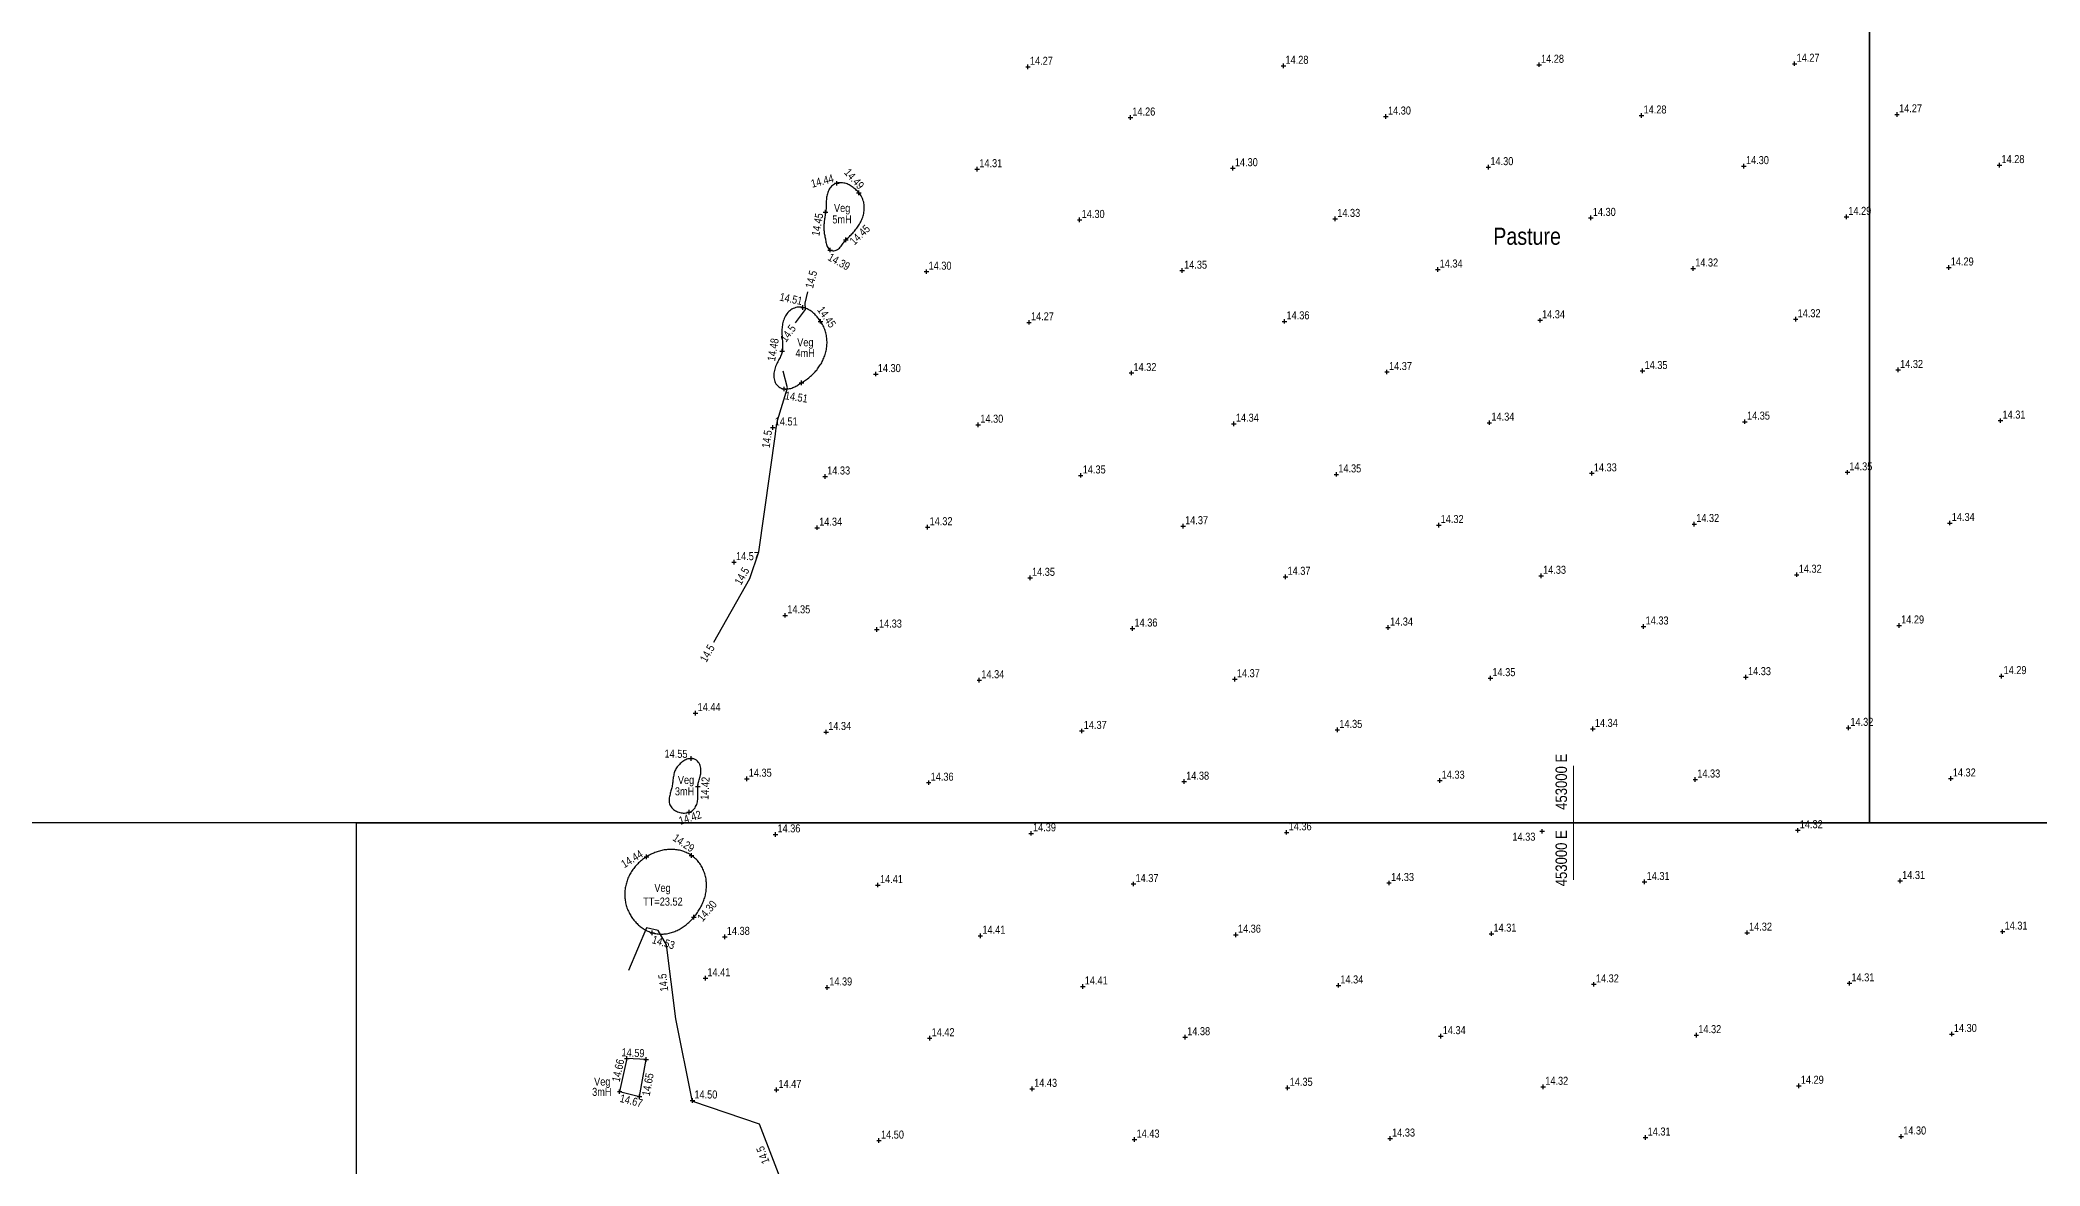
# Model space of a CAD drawing. Extents: x 452260 to 454003, y 451265 to 453203.
# Drawn here: x 452865.8 to 453040.8, y 452282.7 to 452381.3 of the extents above; entities that cross this region are included whole.
import ezdxf
from ezdxf.enums import TextEntityAlignment as Align

# ---------------------------------------------------------------- set-up
doc = ezdxf.new("R2010")
doc.units = 0
doc.header["$LTSCALE"] = 0.7
doc.header["$MEASUREMENT"] = 0
doc.header["$PDMODE"] = 2
doc.header["$PDSIZE"] = 0.2
for name, color, linetype, lineweight in [('Border', 7, 'Continuous', 25), ('FFS_Tree Top Levels', 94, 'Continuous', 25), ('FPS_Contours-Minor', 184, 'Continuous', 25), ('FPS_Grid', 7, 'Continuous', 13), ('FPS_Levels', 7, 'Continuous', 25), ('FPS_Spot Levels', 7, 'Continuous', 25), ('FPS_Text', 7, 'Continuous', 25), ('FPS_Vegetation', 3, 'Continuous', 25)]:
    doc.layers.add(name, color=color, linetype=linetype, lineweight=lineweight)
doc.styles.add('Default', font='ARIALN.TTF')
doc.styles.get("Standard").update_dxf_attribs({"font": 'ARIALN.TTF'})

msp = doc.modelspace()

# ---------------------------------------------------------------- linework, layer by layer
at = {"layer": 'Border'}
for points in [[(452487.26, 452726.87), (453025.89, 452726.87), (453025.89, 452312.76), (452487.26, 452312.76)], [(453025.89, 452726.87), (453564.51, 452726.87), (453564.51, 452312.76), (453025.89, 452312.76)], [(452893.52, 452312.76), (453432.15, 452312.76), (453432.15, 451898.65), (452893.52, 451898.65)]]:
    msp.add_lwpolyline(points, close=True, dxfattribs=at)
at = {"layer": 'FPS_Contours-Minor', "elevation": 14.5, "flags": 128}
for points in [[(452931.94, 452356.51), (452932.8, 452357.69), (452932.76, 452358.25), (452933.02, 452359.24)], [(452924.77, 452328.58), (452927.92, 452334.15), (452928.72, 452336.47), (452930.19, 452346.78), (452930.22, 452347.1), (452930.34, 452347.98), (452931.23, 452350.84), (452930.85, 452352.29)], [(452962.95, 452254.47), (452958.54, 452257.58), (452957.77, 452259.39), (452951.81, 452261.39), (452951.1, 452261.58), (452943.79, 452265), (452943.07, 452269.68), (452937.44, 452271.12), (452933.52, 452273.41), (452932.31, 452277.23), (452928.79, 452286.4), (452922.94, 452288.38), (452922.89, 452288.44), (452922.89, 452288.46), (452922.88, 452288.49), (452921.46, 452295.62), (452920.64, 452302.08), (452919.91, 452303.33), (452918.9, 452303.56), (452917.31, 452299.85)]]:
    msp.add_lwpolyline(points, dxfattribs=at)
at = {"layer": 'FPS_Grid'}
for p, q in [((453000, 452312.76), (453000, 452317.76)), ((453000, 452307.76), (453000, 452312.76))]:
    msp.add_line(p, q, dxfattribs=at)
at = {"layer": 'FPS_Spot Levels'}
for p in [(452952.27, 452378.92, 14.27), (452974.63, 452379.01, 14.28), (452996.99, 452379.11, 14.28), (453019.35, 452379.2, 14.27), (452961.23, 452374.49, 14.26), (452983.59, 452374.58, 14.3), (453005.95, 452374.67, 14.28), (453028.31, 452374.76, 14.27), (452970.19, 452370.05, 14.3), (452992.55, 452370.14, 14.3), (453014.91, 452370.23, 14.3), (453037.27, 452370.32, 14.28), (452947.83, 452369.96, 14.31), (452956.79, 452365.53, 14.3), (452979.15, 452365.62, 14.33), (453001.51, 452365.71, 14.3), (453023.88, 452365.8, 14.29), (453010.48, 452361.27, 14.32), (453032.84, 452361.36, 14.29), (452943.4, 452361, 14.3), (452965.76, 452361.09, 14.35), (452988.12, 452361.18, 14.34), (452952.36, 452356.56, 14.27), (452974.72, 452356.65, 14.36), (452997.08, 452356.74, 14.34), (453019.44, 452356.84, 14.32), (452938.96, 452352.04, 14.3), (452961.32, 452352.13, 14.32), (452983.68, 452352.22, 14.37), (453006.04, 452352.31, 14.35), (453028.4, 452352.4, 14.32), (452929.94, 452347.36, 14.51), (452947.92, 452347.6, 14.3), (452970.28, 452347.69, 14.34), (452992.64, 452347.78, 14.34), (453015, 452347.87, 14.35), (453037.36, 452347.96, 14.31), (452934.52, 452343.07, 14.33), (452956.88, 452343.17, 14.35), (452979.25, 452343.26, 14.35), (453001.61, 452343.35, 14.33), (453023.97, 452343.44, 14.35), (452933.83, 452338.59, 14.34), (452943.49, 452338.64, 14.32), (452965.85, 452338.73, 14.37), (452988.21, 452338.82, 14.32), (453010.57, 452338.91, 14.32), (453032.93, 452339, 14.34), (452926.55, 452335.57, 14.57), (452952.45, 452334.2, 14.35), (452974.81, 452334.29, 14.37), (452997.17, 452334.38, 14.33), (453019.53, 452334.48, 14.32), (452931.03, 452330.92, 14.35), (452961.41, 452329.77, 14.36), (452983.77, 452329.86, 14.34), (453006.13, 452329.95, 14.33), (453028.49, 452330.04, 14.29), (452939.05, 452329.68, 14.33), (452948.01, 452325.24, 14.34), (452970.37, 452325.33, 14.37), (452992.73, 452325.42, 14.35), (453015.09, 452325.51, 14.33), (453037.46, 452325.6, 14.29), (452923.18, 452322.37, 14.44), (453024.06, 452321.08, 14.32), (452934.61, 452320.71, 14.34), (452956.98, 452320.8, 14.37), (452979.34, 452320.9, 14.35), (453001.7, 452320.99, 14.34), (452927.67, 452316.62, 14.35), (452943.58, 452316.28, 14.36), (452965.94, 452316.37, 14.38), (452988.3, 452316.46, 14.33), (453010.66, 452316.55, 14.33), (453033.02, 452316.64, 14.32), (452930.18, 452311.75, 14.36), (452952.54, 452311.84, 14.39), (452974.9, 452311.93, 14.36), (452997.26, 452312.02, 14.33), (453019.62, 452312.11, 14.32), (452939.14, 452307.32, 14.41), (452961.5, 452307.41, 14.37), (452983.86, 452307.5, 14.33), (453006.22, 452307.59, 14.31), (453028.58, 452307.68, 14.31), (452925.74, 452302.79, 14.38), (452948.1, 452302.88, 14.41), (452970.46, 452302.97, 14.36), (452992.82, 452303.06, 14.31), (453015.19, 452303.15, 14.32), (453037.55, 452303.24, 14.31), (452924.05, 452299.17, 14.41), (452934.71, 452298.35, 14.39), (452957.07, 452298.44, 14.41), (452979.43, 452298.54, 14.34), (453001.79, 452298.63, 14.32), (453024.15, 452298.72, 14.31), (452943.67, 452293.92, 14.42), (452966.03, 452294.01, 14.38), (452988.39, 452294.1, 14.34), (453010.75, 452294.19, 14.32), (453033.11, 452294.28, 14.3), (452974.99, 452289.57, 14.35), (452997.35, 452289.66, 14.32), (453019.71, 452289.75, 14.29), (452922.91, 452288.46, 14.5), (452930.27, 452289.39, 14.47), (452952.63, 452289.48, 14.43), (452939.23, 452284.96, 14.5), (452961.59, 452285.05, 14.43), (452983.95, 452285.14, 14.33), (453006.31, 452285.23, 14.31), (453028.67, 452285.32, 14.3)]:
    msp.add_point(p, dxfattribs=at)
at = {"layer": 'FPS_Vegetation'}
for points in [[(452934.97, 452362.89, 14.39), (452935.07, 452362.85, 14.4), (452935.18, 452362.83, 14.4), (452935.29, 452362.82, 14.4), (452935.39, 452362.84, 14.41), (452935.5, 452362.88, 14.41), (452935.59, 452362.93, 14.41), (452935.69, 452362.99, 14.42), (452935.77, 452363.06, 14.42), (452935.85, 452363.14, 14.42), (452935.92, 452363.22, 14.43), (452935.98, 452363.31, 14.43), (452936.04, 452363.39, 14.43), (452936.1, 452363.48, 14.44), (452936.16, 452363.56, 14.44), (452936.21, 452363.64, 14.44), (452936.28, 452363.71, 14.45), (452936.34, 452363.78, 14.45), (452936.42, 452363.85, 14.45), (452936.49, 452363.93, 14.45), (452936.57, 452364, 14.45), (452936.64, 452364.07, 14.45), (452936.71, 452364.15, 14.45), (452936.79, 452364.23, 14.45), (452936.86, 452364.3, 14.46), (452936.93, 452364.38, 14.46), (452937, 452364.46, 14.46), (452937.08, 452364.54, 14.46), (452937.14, 452364.62, 14.46), (452937.21, 452364.71, 14.46), (452937.28, 452364.8, 14.46), (452937.34, 452364.88, 14.46), (452937.41, 452364.97, 14.46), (452937.47, 452365.07, 14.46), (452937.53, 452365.16, 14.46), (452937.58, 452365.26, 14.46), (452937.63, 452365.35, 14.47), (452937.68, 452365.45, 14.47), (452937.73, 452365.56, 14.47), (452937.77, 452365.66, 14.47), (452937.81, 452365.77, 14.47), (452937.85, 452365.87, 14.47), (452937.88, 452365.98, 14.47), (452937.9, 452366.09, 14.47), (452937.92, 452366.2, 14.47), (452937.94, 452366.31, 14.47), (452937.95, 452366.42, 14.47), (452937.95, 452366.53, 14.47), (452937.95, 452366.65, 14.48), (452937.95, 452366.76, 14.48), (452937.94, 452366.87, 14.48), (452937.92, 452366.98, 14.48), (452937.9, 452367.09, 14.48), (452937.86, 452367.2, 14.48), (452937.83, 452367.31, 14.48), (452937.79, 452367.41, 14.48), (452937.74, 452367.52, 14.48), (452937.68, 452367.62, 14.48), (452937.62, 452367.71, 14.48), (452937.55, 452367.81, 14.48), (452937.47, 452367.9, 14.49), (452937.41, 452367.97, 14.48), (452937.34, 452368.04, 14.48), (452937.27, 452368.11, 14.48), (452937.2, 452368.18, 14.48), (452937.12, 452368.25, 14.47), (452937.04, 452368.31, 14.47), (452936.97, 452368.37, 14.47), (452936.88, 452368.43, 14.47), (452936.8, 452368.49, 14.47), (452936.71, 452368.54, 14.46), (452936.63, 452368.59, 14.46), (452936.53, 452368.63, 14.46), (452936.44, 452368.67, 14.46), (452936.35, 452368.7, 14.45), (452936.25, 452368.73, 14.45), (452936.15, 452368.75, 14.45), (452936.05, 452368.77, 14.45), (452935.95, 452368.78, 14.45), (452935.85, 452368.78, 14.44), (452935.74, 452368.77, 14.44), (452935.64, 452368.76, 14.44), (452935.54, 452368.73, 14.44), (452935.44, 452368.7, 14.44), (452935.34, 452368.65, 14.44), (452935.24, 452368.6, 14.44), (452935.16, 452368.54, 14.44), (452935.08, 452368.47, 14.44), (452935.01, 452368.39, 14.44), (452934.94, 452368.3, 14.44), (452934.88, 452368.21, 14.44), (452934.83, 452368.12, 14.44), (452934.79, 452368.02, 14.44), (452934.75, 452367.92, 14.44), (452934.72, 452367.82, 14.44), (452934.69, 452367.72, 14.44), (452934.67, 452367.61, 14.44), (452934.65, 452367.51, 14.44), (452934.64, 452367.4, 14.44), (452934.63, 452367.3, 14.44), (452934.62, 452367.19, 14.44), (452934.62, 452367.09, 14.44), (452934.62, 452366.98, 14.45), (452934.61, 452366.88, 14.45), (452934.61, 452366.78, 14.45), (452934.61, 452366.68, 14.45), (452934.6, 452366.58, 14.45), (452934.6, 452366.49, 14.45), (452934.59, 452366.39, 14.45), (452934.58, 452366.29, 14.45), (452934.56, 452366.2, 14.45), (452934.55, 452366.1, 14.45), (452934.53, 452366, 14.45), (452934.51, 452365.91, 14.45), (452934.5, 452365.81, 14.45), (452934.48, 452365.71, 14.45), (452934.47, 452365.62, 14.45), (452934.46, 452365.52, 14.45), (452934.45, 452365.42, 14.46), (452934.44, 452365.32, 14.46), (452934.43, 452365.22, 14.46), (452934.42, 452365.13, 14.46), (452934.42, 452365.03, 14.46), (452934.42, 452364.93, 14.46), (452934.41, 452364.83, 14.46), (452934.42, 452364.73, 14.46), (452934.42, 452364.64, 14.46), (452934.43, 452364.54, 14.46), (452934.43, 452364.44, 14.46), (452934.45, 452364.34, 14.47), (452934.46, 452364.24, 14.47), (452934.48, 452364.15, 14.47), (452934.5, 452364.05, 14.47), (452934.52, 452363.96, 14.47), (452934.54, 452363.86, 14.46), (452934.56, 452363.77, 14.46), (452934.58, 452363.67, 14.45), (452934.59, 452363.57, 14.44), (452934.61, 452363.48, 14.44), (452934.63, 452363.38, 14.43), (452934.66, 452363.28, 14.42), (452934.7, 452363.19, 14.42), (452934.75, 452363.1, 14.41), (452934.81, 452363.02, 14.41), (452934.88, 452362.95, 14.4)], [(452930.93, 452350.73, 14.51), (452931.03, 452350.72, 14.51), (452931.12, 452350.72, 14.51), (452931.22, 452350.73, 14.5), (452931.32, 452350.74, 14.5), (452931.41, 452350.76, 14.49), (452931.51, 452350.78, 14.49), (452931.6, 452350.81, 14.48), (452931.69, 452350.85, 14.48), (452931.78, 452350.89, 14.48), (452931.87, 452350.93, 14.47), (452931.95, 452350.97, 14.47), (452932.04, 452351.02, 14.46), (452932.12, 452351.07, 14.46), (452932.2, 452351.12, 14.45), (452932.28, 452351.17, 14.45), (452932.37, 452351.22, 14.45), (452932.45, 452351.27, 14.44), (452932.54, 452351.32, 14.44), (452932.63, 452351.38, 14.44), (452932.72, 452351.44, 14.44), (452932.81, 452351.5, 14.44), (452932.9, 452351.57, 14.44), (452932.99, 452351.63, 14.44), (452933.08, 452351.7, 14.44), (452933.16, 452351.77, 14.44), (452933.24, 452351.84, 14.44), (452933.33, 452351.91, 14.44), (452933.41, 452351.99, 14.44), (452933.48, 452352.07, 14.44), (452933.56, 452352.14, 14.44), (452933.64, 452352.23, 14.44), (452933.71, 452352.31, 14.44), (452933.78, 452352.39, 14.44), (452933.85, 452352.48, 14.44), (452933.92, 452352.57, 14.44), (452933.98, 452352.66, 14.44), (452934.04, 452352.75, 14.44), (452934.1, 452352.84, 14.44), (452934.16, 452352.94, 14.44), (452934.22, 452353.03, 14.44), (452934.27, 452353.13, 14.44), (452934.32, 452353.23, 14.44), (452934.36, 452353.33, 14.44), (452934.41, 452353.44, 14.44), (452934.45, 452353.54, 14.44), (452934.49, 452353.64, 14.44), (452934.52, 452353.75, 14.44), (452934.55, 452353.86, 14.44), (452934.58, 452353.97, 14.44), (452934.61, 452354.07, 14.44), (452934.63, 452354.18, 14.44), (452934.65, 452354.29, 14.44), (452934.66, 452354.41, 14.44), (452934.67, 452354.52, 14.44), (452934.68, 452354.63, 14.44), (452934.69, 452354.74, 14.44), (452934.69, 452354.85, 14.44), (452934.68, 452354.96, 14.45), (452934.68, 452355.08, 14.45), (452934.67, 452355.19, 14.45), (452934.65, 452355.3, 14.45), (452934.63, 452355.41, 14.45), (452934.61, 452355.52, 14.45), (452934.59, 452355.63, 14.45), (452934.56, 452355.74, 14.45), (452934.52, 452355.85, 14.45), (452934.48, 452355.95, 14.45), (452934.44, 452356.06, 14.45), (452934.4, 452356.16, 14.45), (452934.35, 452356.26, 14.45), (452934.29, 452356.36, 14.45), (452934.24, 452356.46, 14.45), (452934.18, 452356.56, 14.45), (452934.11, 452356.65, 14.45), (452934.05, 452356.73, 14.45), (452933.99, 452356.81, 14.45), (452933.93, 452356.89, 14.46), (452933.87, 452356.97, 14.46), (452933.81, 452357.05, 14.46), (452933.74, 452357.12, 14.47), (452933.68, 452357.19, 14.47), (452933.61, 452357.27, 14.47), (452933.53, 452357.34, 14.47), (452933.46, 452357.4, 14.48), (452933.38, 452357.47, 14.48), (452933.3, 452357.53, 14.48), (452933.22, 452357.59, 14.49), (452933.14, 452357.64, 14.49), (452933.05, 452357.69, 14.49), (452932.96, 452357.74, 14.5), (452932.87, 452357.78, 14.5), (452932.78, 452357.81, 14.5), (452932.68, 452357.84, 14.51), (452932.58, 452357.87, 14.51), (452932.45, 452357.89, 14.51), (452932.32, 452357.9, 14.51), (452932.19, 452357.89, 14.51), (452932.07, 452357.88, 14.51), (452931.95, 452357.85, 14.51), (452931.84, 452357.81, 14.51), (452931.73, 452357.77, 14.5), (452931.62, 452357.71, 14.5), (452931.52, 452357.65, 14.5), (452931.43, 452357.58, 14.5), (452931.34, 452357.5, 14.5), (452931.26, 452357.41, 14.5), (452931.18, 452357.32, 14.5), (452931.11, 452357.22, 14.5), (452931.05, 452357.12, 14.5), (452930.99, 452357.01, 14.5), (452930.94, 452356.9, 14.5), (452930.9, 452356.79, 14.5), (452930.86, 452356.67, 14.5), (452930.83, 452356.56, 14.5), (452930.8, 452356.44, 14.5), (452930.78, 452356.32, 14.5), (452930.76, 452356.2, 14.5), (452930.75, 452356.08, 14.49), (452930.74, 452355.96, 14.49), (452930.74, 452355.84, 14.49), (452930.74, 452355.72, 14.49), (452930.74, 452355.61, 14.49), (452930.74, 452355.49, 14.49), (452930.75, 452355.38, 14.49), (452930.76, 452355.27, 14.49), (452930.76, 452355.16, 14.49), (452930.77, 452355.05, 14.49), (452930.78, 452354.95, 14.49), (452930.79, 452354.84, 14.49), (452930.79, 452354.74, 14.49), (452930.8, 452354.64, 14.49), (452930.8, 452354.54, 14.49), (452930.8, 452354.44, 14.49), (452930.8, 452354.34, 14.49), (452930.79, 452354.25, 14.48), (452930.78, 452354.15, 14.48), (452930.77, 452354.05, 14.48), (452930.75, 452353.96, 14.48), (452930.72, 452353.86, 14.49), (452930.69, 452353.77, 14.49), (452930.66, 452353.68, 14.49), (452930.62, 452353.59, 14.49), (452930.58, 452353.5, 14.49), (452930.53, 452353.41, 14.49), (452930.48, 452353.32, 14.49), (452930.43, 452353.22, 14.49), (452930.38, 452353.12, 14.49), (452930.33, 452353.02, 14.49), (452930.28, 452352.92, 14.49), (452930.24, 452352.81, 14.5), (452930.19, 452352.7, 14.5), (452930.15, 452352.59, 14.5), (452930.11, 452352.47, 14.5), (452930.08, 452352.35, 14.5), (452930.06, 452352.23, 14.5), (452930.04, 452352.11, 14.5), (452930.03, 452351.99, 14.5), (452930.03, 452351.87, 14.5), (452930.03, 452351.75, 14.5), (452930.05, 452351.63, 14.5), (452930.08, 452351.51, 14.51), (452930.11, 452351.4, 14.51), (452930.16, 452351.29, 14.51), (452930.22, 452351.19, 14.51), (452930.29, 452351.09, 14.51), (452930.37, 452351.01, 14.51), (452930.46, 452350.93, 14.51), (452930.56, 452350.86, 14.51), (452930.68, 452350.8, 14.51), (452930.8, 452350.76, 14.51)], [(452921.13, 452315.94, 14.49), (452921.11, 452315.84, 14.48), (452921.09, 452315.75, 14.48), (452921.06, 452315.65, 14.48), (452921.03, 452315.56, 14.47), (452921, 452315.46, 14.47), (452920.97, 452315.36, 14.46), (452920.95, 452315.26, 14.46), (452920.92, 452315.16, 14.45), (452920.9, 452315.06, 14.45), (452920.88, 452314.96, 14.44), (452920.87, 452314.86, 14.44), (452920.86, 452314.75, 14.44), (452920.87, 452314.65, 14.43), (452920.88, 452314.55, 14.43), (452920.9, 452314.44, 14.42), (452920.93, 452314.35, 14.42), (452920.98, 452314.25, 14.41), (452921.04, 452314.16, 14.41), (452921.1, 452314.08, 14.41), (452921.17, 452314.01, 14.41), (452921.25, 452313.94, 14.41), (452921.33, 452313.87, 14.41), (452921.42, 452313.82, 14.41), (452921.51, 452313.77, 14.41), (452921.61, 452313.72, 14.41), (452921.71, 452313.69, 14.41), (452921.81, 452313.66, 14.41), (452921.91, 452313.64, 14.41), (452922.01, 452313.63, 14.42), (452922.11, 452313.62, 14.42), (452922.22, 452313.62, 14.42), (452922.32, 452313.63, 14.42), (452922.42, 452313.64, 14.42), (452922.53, 452313.66, 14.42), (452922.63, 452313.69, 14.42), (452922.73, 452313.73, 14.42), (452922.83, 452313.79, 14.42), (452922.92, 452313.85, 14.42), (452923, 452313.92, 14.42), (452923.07, 452314, 14.42), (452923.14, 452314.09, 14.42), (452923.19, 452314.18, 14.42), (452923.24, 452314.28, 14.42), (452923.28, 452314.38, 14.42), (452923.31, 452314.48, 14.42), (452923.34, 452314.59, 14.42), (452923.36, 452314.69, 14.42), (452923.37, 452314.8, 14.42), (452923.38, 452314.91, 14.42), (452923.39, 452315.01, 14.42), (452923.39, 452315.12, 14.42), (452923.39, 452315.23, 14.42), (452923.39, 452315.33, 14.42), (452923.38, 452315.43, 14.42), (452923.38, 452315.53, 14.42), (452923.37, 452315.64, 14.42), (452923.37, 452315.74, 14.42), (452923.37, 452315.83, 14.42), (452923.38, 452315.93, 14.42), (452923.39, 452316.03, 14.43), (452923.4, 452316.13, 14.43), (452923.42, 452316.22, 14.44), (452923.44, 452316.32, 14.44), (452923.47, 452316.42, 14.45), (452923.5, 452316.52, 14.45), (452923.53, 452316.62, 14.46), (452923.56, 452316.72, 14.46), (452923.59, 452316.83, 14.47), (452923.61, 452316.95, 14.47), (452923.63, 452317.06, 14.48), (452923.64, 452317.18, 14.48), (452923.65, 452317.3, 14.49), (452923.65, 452317.42, 14.49), (452923.64, 452317.54, 14.5), (452923.62, 452317.65, 14.5), (452923.59, 452317.77, 14.51), (452923.55, 452317.88, 14.51), (452923.49, 452317.98, 14.52), (452923.42, 452318.08, 14.52), (452923.35, 452318.16, 14.53), (452923.26, 452318.24, 14.53), (452923.15, 452318.3, 14.54), (452923.04, 452318.35, 14.54), (452922.92, 452318.38, 14.55), (452922.79, 452318.39, 14.55), (452922.7, 452318.39, 14.55), (452922.6, 452318.37, 14.55), (452922.5, 452318.35, 14.54), (452922.41, 452318.32, 14.54), (452922.32, 452318.28, 14.54), (452922.23, 452318.24, 14.53), (452922.15, 452318.19, 14.53), (452922.07, 452318.14, 14.52), (452921.99, 452318.08, 14.52), (452921.92, 452318.01, 14.52), (452921.85, 452317.95, 14.51), (452921.78, 452317.88, 14.51), (452921.71, 452317.81, 14.51), (452921.65, 452317.74, 14.5), (452921.58, 452317.66, 14.5), (452921.52, 452317.58, 14.5), (452921.47, 452317.5, 14.5), (452921.42, 452317.41, 14.5), (452921.38, 452317.32, 14.5), (452921.35, 452317.22, 14.5), (452921.32, 452317.13, 14.5), (452921.29, 452317.03, 14.5), (452921.27, 452316.93, 14.5), (452921.25, 452316.83, 14.49), (452921.23, 452316.73, 14.49), (452921.22, 452316.63, 14.49), (452921.2, 452316.53, 14.49), (452921.19, 452316.43, 14.49), (452921.18, 452316.33, 14.49), (452921.17, 452316.24, 14.49), (452921.16, 452316.14, 14.49), (452921.14, 452316.04, 14.49)], [(452919.4, 452303.14, 14.53), (452919.5, 452303.11, 14.53), (452919.6, 452303.09, 14.52), (452919.71, 452303.07, 14.52), (452919.81, 452303.05, 14.51), (452919.92, 452303.04, 14.5), (452920.02, 452303.03, 14.5), (452920.13, 452303.03, 14.49), (452920.23, 452303.03, 14.49), (452920.34, 452303.03, 14.48), (452920.44, 452303.04, 14.47), (452920.55, 452303.05, 14.47), (452920.65, 452303.06, 14.46), (452920.76, 452303.08, 14.46), (452920.86, 452303.1, 14.45), (452920.96, 452303.13, 14.44), (452921.07, 452303.16, 14.44), (452921.17, 452303.19, 14.43), (452921.27, 452303.22, 14.43), (452921.36, 452303.26, 14.42), (452921.46, 452303.3, 14.41), (452921.56, 452303.34, 14.41), (452921.65, 452303.39, 14.4), (452921.75, 452303.44, 14.4), (452921.84, 452303.49, 14.39), (452921.93, 452303.54, 14.38), (452922.02, 452303.6, 14.38), (452922.1, 452303.66, 14.37), (452922.19, 452303.72, 14.37), (452922.27, 452303.78, 14.36), (452922.36, 452303.84, 14.35), (452922.44, 452303.91, 14.35), (452922.52, 452303.98, 14.34), (452922.59, 452304.05, 14.34), (452922.67, 452304.12, 14.33), (452922.75, 452304.19, 14.32), (452922.82, 452304.27, 14.32), (452922.89, 452304.34, 14.31), (452922.96, 452304.42, 14.31), (452923.03, 452304.5, 14.3), (452923.1, 452304.58, 14.3), (452923.16, 452304.67, 14.3), (452923.23, 452304.75, 14.3), (452923.3, 452304.84, 14.3), (452923.36, 452304.93, 14.3), (452923.42, 452305.02, 14.3), (452923.48, 452305.11, 14.3), (452923.53, 452305.2, 14.3), (452923.59, 452305.3, 14.3), (452923.64, 452305.4, 14.3), (452923.69, 452305.49, 14.3), (452923.74, 452305.59, 14.3), (452923.79, 452305.69, 14.3), (452923.83, 452305.79, 14.3), (452923.87, 452305.9, 14.3), (452923.91, 452306, 14.3), (452923.95, 452306.1, 14.3), (452923.98, 452306.21, 14.3), (452924.01, 452306.32, 14.3), (452924.04, 452306.42, 14.3), (452924.06, 452306.53, 14.3), (452924.08, 452306.64, 14.3), (452924.1, 452306.75, 14.3), (452924.11, 452306.86, 14.3), (452924.12, 452306.97, 14.3), (452924.13, 452307.08, 14.3), (452924.14, 452307.19, 14.3), (452924.14, 452307.31, 14.3), (452924.14, 452307.42, 14.3), (452924.13, 452307.53, 14.3), (452924.12, 452307.64, 14.3), (452924.11, 452307.75, 14.3), (452924.1, 452307.86, 14.3), (452924.08, 452307.97, 14.3), (452924.05, 452308.08, 14.3), (452924.03, 452308.19, 14.3), (452923.99, 452308.3, 14.3), (452923.96, 452308.4, 14.3), (452923.92, 452308.51, 14.3), (452923.88, 452308.61, 14.3), (452923.83, 452308.71, 14.3), (452923.79, 452308.82, 14.3), (452923.73, 452308.91, 14.3), (452923.68, 452309.01, 14.3), (452923.62, 452309.11, 14.3), (452923.55, 452309.2, 14.3), (452923.48, 452309.29, 14.3), (452923.41, 452309.38, 14.3), (452923.34, 452309.46, 14.3), (452923.26, 452309.55, 14.29), (452923.18, 452309.62, 14.29), (452923.1, 452309.7, 14.29), (452923.01, 452309.77, 14.29), (452922.92, 452309.84, 14.29), (452922.83, 452309.91, 14.29), (452922.74, 452309.97, 14.3), (452922.65, 452310.02, 14.3), (452922.56, 452310.07, 14.31), (452922.46, 452310.12, 14.31), (452922.37, 452310.16, 14.31), (452922.27, 452310.2, 14.32), (452922.17, 452310.24, 14.32), (452922.08, 452310.28, 14.32), (452921.98, 452310.31, 14.33), (452921.88, 452310.33, 14.33), (452921.77, 452310.36, 14.33), (452921.67, 452310.38, 14.34), (452921.57, 452310.4, 14.34), (452921.47, 452310.41, 14.34), (452921.36, 452310.42, 14.35), (452921.26, 452310.43, 14.35), (452921.15, 452310.44, 14.36), (452921.05, 452310.44, 14.36), (452920.95, 452310.44, 14.36), (452920.84, 452310.43, 14.37), (452920.74, 452310.42, 14.37), (452920.63, 452310.41, 14.37), (452920.53, 452310.4, 14.38), (452920.43, 452310.39, 14.38), (452920.33, 452310.37, 14.38), (452920.22, 452310.34, 14.39), (452920.12, 452310.32, 14.39), (452920.02, 452310.29, 14.39), (452919.92, 452310.26, 14.4), (452919.82, 452310.23, 14.4), (452919.73, 452310.2, 14.41), (452919.63, 452310.16, 14.41), (452919.53, 452310.12, 14.41), (452919.44, 452310.08, 14.42), (452919.35, 452310.04, 14.42), (452919.25, 452309.99, 14.42), (452919.16, 452309.94, 14.43), (452919.07, 452309.89, 14.43), (452918.98, 452309.84, 14.43), (452918.89, 452309.79, 14.44), (452918.8, 452309.73, 14.44), (452918.71, 452309.67, 14.44), (452918.62, 452309.61, 14.44), (452918.53, 452309.54, 14.43), (452918.45, 452309.47, 14.43), (452918.37, 452309.4, 14.43), (452918.28, 452309.33, 14.43), (452918.2, 452309.25, 14.43), (452918.13, 452309.18, 14.43), (452918.05, 452309.1, 14.43), (452917.98, 452309.02, 14.43), (452917.9, 452308.94, 14.43), (452917.83, 452308.85, 14.43), (452917.77, 452308.76, 14.43), (452917.7, 452308.68, 14.43), (452917.64, 452308.58, 14.43), (452917.58, 452308.49, 14.42), (452917.52, 452308.4, 14.42), (452917.47, 452308.3, 14.42), (452917.41, 452308.21, 14.42), (452917.36, 452308.11, 14.42), (452917.32, 452308.01, 14.42), (452917.27, 452307.91, 14.42), (452917.23, 452307.81, 14.42), (452917.2, 452307.7, 14.42), (452917.16, 452307.6, 14.42), (452917.13, 452307.49, 14.42), (452917.1, 452307.39, 14.42), (452917.07, 452307.28, 14.42), (452917.05, 452307.17, 14.42), (452917.03, 452307.06, 14.41), (452917.02, 452306.95, 14.41), (452917, 452306.85, 14.41), (452916.99, 452306.74, 14.41), (452916.99, 452306.63, 14.41), (452916.99, 452306.52, 14.41), (452916.99, 452306.41, 14.41), (452916.99, 452306.3, 14.41), (452917, 452306.18, 14.41), (452917.01, 452306.08, 14.41), (452917.02, 452305.97, 14.41), (452917.04, 452305.86, 14.41), (452917.06, 452305.75, 14.41), (452917.09, 452305.64, 14.41), (452917.12, 452305.53, 14.4), (452917.15, 452305.43, 14.4), (452917.18, 452305.32, 14.4), (452917.22, 452305.22, 14.4), (452917.26, 452305.12, 14.4), (452917.31, 452305.02, 14.4), (452917.36, 452304.92, 14.4), (452917.41, 452304.82, 14.4), (452917.46, 452304.73, 14.4), (452917.51, 452304.65, 14.41), (452917.56, 452304.56, 14.41), (452917.62, 452304.48, 14.42), (452917.67, 452304.4, 14.42), (452917.73, 452304.32, 14.43), (452917.79, 452304.24, 14.43), (452917.86, 452304.17, 14.44), (452917.92, 452304.09, 14.44), (452917.99, 452304.02, 14.45), (452918.06, 452303.95, 14.45), (452918.13, 452303.88, 14.46), (452918.2, 452303.81, 14.46), (452918.27, 452303.75, 14.47), (452918.35, 452303.69, 14.47), (452918.43, 452303.63, 14.48), (452918.51, 452303.57, 14.48), (452918.59, 452303.51, 14.49), (452918.67, 452303.46, 14.49), (452918.76, 452303.41, 14.5), (452918.85, 452303.36, 14.5), (452918.93, 452303.32, 14.51), (452919.02, 452303.28, 14.51), (452919.11, 452303.24, 14.52), (452919.21, 452303.2, 14.52), (452919.3, 452303.17, 14.53)], [(452916.54, 452289.24, 14.67), (452918.28, 452288.8, 14.65), (452918.86, 452292.06, 14.59), (452917.16, 452292.13, 14.66)]]:
    msp.add_polyline3d(points, close=True, dxfattribs=at)
for p in [(452935.54, 452368.73, 14.44), (452937.47, 452367.9, 14.49), (452934.56, 452366.2, 14.45), (452936.34, 452363.78, 14.45), (452934.97, 452362.89, 14.39), (452932.58, 452357.87, 14.51), (452934.11, 452356.65, 14.45), (452930.77, 452354.05, 14.48), (452932.45, 452351.27, 14.44), (452930.93, 452350.73, 14.51), (452922.79, 452318.39, 14.55), (452923.38, 452315.93, 14.42), (452922.63, 452313.69, 14.42), (452918.89, 452309.79, 14.44), (452922.83, 452309.91, 14.29), (452923.03, 452304.5, 14.3), (452919.4, 452303.14, 14.53), (452917.16, 452292.13, 14.66), (452918.86, 452292.06, 14.59), (452916.54, 452289.24, 14.67), (452918.28, 452288.8, 14.65)]:
    msp.add_point(p, dxfattribs=at)

# ---------------------------------------------------------------- texts
at = {"layer": 'FFS_Tree Top Levels', "style": 'Default'}
msp.add_text('TT=23.52', height=0.7, dxfattribs=at).set_placement((452918.6, 452305.52))
at = {"layer": 'FPS_Contours-Minor', "style": 'Default'}
msp.add_text('14.5', height=0.7, rotation=75.5601, dxfattribs=at).set_placement((452933.11, 452359.57, 14.5), align=Align.MIDDLE_LEFT)
for rotation, p in [(53.7647, (452931.73, 452356.23, 14.5)), (60.4182, (452924.59, 452328.28, 14.5))]:
    msp.add_text('14.5', height=0.7, rotation=rotation, dxfattribs=at).set_placement(p, align=Align.MIDDLE_RIGHT)
for rotation, p in [(81.8632, (452929.77, 452346.3, 14.5)), (60.4182, (452927.54, 452334.19, 14.5)), (97.2815, (452920.7, 452298.83, 14.5)), (110.9925, (452929.4, 452283.81, 14.5))]:
    msp.add_text('14.5', height=0.7, rotation=rotation, dxfattribs=at).set_placement(p, align=Align.CENTER)
at = {"layer": 'FPS_Grid'}
for p in [(452999.43, 452313.9), (452999.43, 452307.21)]:
    msp.add_text('453000 E', height=1, rotation=90, dxfattribs=at).set_placement(p)
at = {"layer": 'FPS_Levels', "style": 'Default'}
for s, rotation, p in [('14.44', 15.1065, (452935.33, 452368.86, 14.44)), ('14.49', 312.0371, (452937.48, 452368.14, 14.49)), ('14.45', 79.8885, (452934.36, 452366.05, 14.45)), ('14.51', 348.2552, (452932.45, 452358.07, 14.51)), ('14.45', 305.5722, (452934.96, 452356.01, 14.45)), ('14.48', 80.4026, (452930.47, 452355.1, 14.48)), ('14.55', 359.1083, (452922.47, 452318.44, 14.55)), ('14.29', 325.8824, (452922.78, 452310.15, 14.29)), ('14.44', 31.9102, (452918.65, 452309.84, 14.44)), ('14.66', 77.9783, (452916.95, 452292, 14.66)), ('14.59', 357.6603, (452918.7, 452292.25, 14.59))]:
    msp.add_text(s, height=0.7, rotation=rotation, dxfattribs=at).set_placement(p, align=Align.RIGHT)
for s, rotation, p in [('14.45', 44.092, (452936.59, 452363.78, 14.45)), ('14.39', 330.9913, (452935.03, 452362.66, 14.39)), ('14.51', 351.0198, (452931.07, 452350.53, 14.51)), ('14.42', 86.876, (452923.61, 452314.8, 14.42)), ('14.42', 17.8345, (452921.64, 452313.25, 14.42)), ('14.30', 49.5456, (452923.27, 452304.52, 14.3)), ('14.53', 343.5556, (452919.51, 452302.92, 14.53)), ('14.65', 79.7893, (452918.48, 452288.94, 14.65)), ('14.67', 345.7616, (452916.67, 452289.03, 14.67))]:
    msp.add_text(s, height=0.7, rotation=rotation, dxfattribs=at).set_placement(p, align=Align.TOP_LEFT)
at = {"layer": 'FPS_Spot Levels', "style": 'Default'}
for s, p in [('14.27', (452952.44, 452379.1, 14.27)), ('14.28', (452974.8, 452379.19, 14.28)), ('14.28', (452997.16, 452379.28, 14.28)), ('14.27', (453019.52, 452379.37, 14.27)), ('14.30', (452983.77, 452374.75, 14.3)), ('14.28', (453006.13, 452374.84, 14.28)), ('14.27', (453028.49, 452374.94, 14.27)), ('14.26', (452961.4, 452374.66, 14.26)), ('14.31', (452948.01, 452370.14, 14.31)), ('14.30', (452970.37, 452370.23, 14.3)), ('14.30', (452992.73, 452370.32, 14.3)), ('14.30', (453015.09, 452370.41, 14.3)), ('14.28', (453037.45, 452370.5, 14.28)), ('14.30', (452956.97, 452365.7, 14.3)), ('14.33', (452979.33, 452365.79, 14.33)), ('14.30', (453001.69, 452365.88, 14.3)), ('14.29', (453024.05, 452365.97, 14.29)), ('14.30', (452943.57, 452361.17, 14.3)), ('14.35', (452965.93, 452361.26, 14.35)), ('14.34', (452988.29, 452361.36, 14.34)), ('14.32', (453010.65, 452361.45, 14.32)), ('14.29', (453033.01, 452361.54, 14.29)), ('14.27', (452952.53, 452356.74, 14.27)), ('14.36', (452974.89, 452356.83, 14.36)), ('14.34', (452997.25, 452356.92, 14.34)), ('14.32', (453019.61, 452357.01, 14.32)), ('14.30', (452939.13, 452352.21, 14.3)), ('14.32', (452961.5, 452352.3, 14.32)), ('14.37', (452983.86, 452352.39, 14.37)), ('14.35', (453006.22, 452352.48, 14.35)), ('14.32', (453028.58, 452352.57, 14.32)), ('14.51', (452930.11, 452347.54, 14.51)), ('14.30', (452948.1, 452347.78, 14.3)), ('14.34', (452970.46, 452347.87, 14.34)), ('14.34', (452992.82, 452347.96, 14.34)), ('14.35', (453015.18, 452348.05, 14.35)), ('14.31', (453037.54, 452348.14, 14.31)), ('14.33', (452934.7, 452343.25, 14.33)), ('14.35', (452957.06, 452343.34, 14.35)), ('14.35', (452979.42, 452343.43, 14.35)), ('14.33', (453001.78, 452343.52, 14.33)), ('14.35', (453024.14, 452343.61, 14.35)), ('14.34', (452934, 452338.77, 14.34)), ('14.32', (452943.66, 452338.81, 14.32)), ('14.37', (452966.02, 452338.9, 14.37)), ('14.32', (452988.38, 452339, 14.32)), ('14.32', (453010.74, 452339.09, 14.32)), ('14.34', (453033.1, 452339.18, 14.34)), ('14.57', (452926.72, 452335.75, 14.57)), ('14.33', (452997.34, 452334.56, 14.33)), ('14.32', (453019.71, 452334.65, 14.32)), ('14.35', (452952.62, 452334.38, 14.35)), ('14.37', (452974.98, 452334.47, 14.37)), ('14.35', (452931.21, 452331.1, 14.35)), ('14.33', (452939.23, 452329.85, 14.33)), ('14.36', (452961.59, 452329.94, 14.36)), ('14.34', (452983.95, 452330.03, 14.34)), ('14.33', (453006.31, 452330.12, 14.33)), ('14.29', (453028.67, 452330.21, 14.29)), ('14.29', (453037.63, 452325.78, 14.29)), ('14.34', (452948.19, 452325.42, 14.34)), ('14.37', (452970.55, 452325.51, 14.37)), ('14.35', (452992.91, 452325.6, 14.35)), ('14.33', (453015.27, 452325.69, 14.33)), ('14.44', (452923.36, 452322.54, 14.44)), ('14.34', (452934.79, 452320.89, 14.34)), ('14.37', (452957.15, 452320.98, 14.37)), ('14.35', (452979.51, 452321.07, 14.35)), ('14.34', (453001.87, 452321.16, 14.34)), ('14.32', (453024.23, 452321.25, 14.32)), ('14.35', (452927.84, 452316.8, 14.35)), ('14.36', (452943.75, 452316.45, 14.36)), ('14.38', (452966.11, 452316.54, 14.38)), ('14.33', (452988.47, 452316.63, 14.33)), ('14.33', (453010.83, 452316.73, 14.33)), ('14.32', (453033.19, 452316.82, 14.32)), ('14.36', (452930.35, 452311.93, 14.36)), ('14.39', (452952.71, 452312.02, 14.39)), ('14.36', (452975.08, 452312.11, 14.36)), ('14.32', (453019.8, 452312.29, 14.32)), ('14.33', (452994.66, 452311.2, 14.33)), ('14.41', (452939.32, 452307.49, 14.41)), ('14.37', (452961.68, 452307.58, 14.37)), ('14.33', (452984.04, 452307.67, 14.33)), ('14.31', (453006.4, 452307.76, 14.31)), ('14.31', (453028.76, 452307.85, 14.31)), ('14.41', (452948.28, 452303.06, 14.41)), ('14.36', (452970.64, 452303.15, 14.36)), ('14.31', (452993, 452303.24, 14.31)), ('14.32', (453015.36, 452303.33, 14.32)), ('14.31', (453037.72, 452303.42, 14.31)), ('14.38', (452925.92, 452302.96, 14.38)), ('14.41', (452924.22, 452299.34, 14.41)), ('14.39', (452934.88, 452298.53, 14.39)), ('14.41', (452957.24, 452298.62, 14.41)), ('14.34', (452979.6, 452298.71, 14.34)), ('14.32', (453001.96, 452298.8, 14.32)), ('14.31', (453024.32, 452298.89, 14.31)), ('14.34', (452988.56, 452294.27, 14.34)), ('14.32', (453010.92, 452294.36, 14.32)), ('14.30', (453033.28, 452294.46, 14.3)), ('14.42', (452943.84, 452294.09, 14.42)), ('14.38', (452966.2, 452294.18, 14.38)), ('14.47', (452930.44, 452289.57, 14.47)), ('14.43', (452952.81, 452289.66, 14.43)), ('14.35', (452975.17, 452289.75, 14.35)), ('14.32', (452997.53, 452289.84, 14.32)), ('14.29', (453019.89, 452289.93, 14.29)), ('14.50', (452923.08, 452288.64, 14.5)), ('14.50', (452939.41, 452285.13, 14.5)), ('14.43', (452961.77, 452285.22, 14.43)), ('14.33', (452984.13, 452285.31, 14.33)), ('14.31', (453006.49, 452285.4, 14.31)), ('14.30', (453028.85, 452285.49, 14.3))]:
    msp.add_text(s, height=0.7, dxfattribs=at).set_placement(p)
at = {"layer": 'FPS_Text', "style": 'Default'}
for s, p in [('Veg', (452936.01, 452366.92, 14.47)), ('5mH', (452936, 452365.92, 14.47))]:
    msp.add_text(s, height=0.7, dxfattribs=at).set_placement(p, align=Align.TOP_CENTER)
at = {"layer": 'FPS_Text'}
for s, height, p in [('Pasture', 1.5, (452992.98, 452363.35)), ('Veg', 0.7, (452919.58, 452306.72))]:
    msp.add_text(s, height=height, dxfattribs=at).set_placement(p)
at = {"layer": 'FPS_Text', "style": 'Default'}
for s, p in [('Veg', (452932.79, 452354.47, 14.48)), ('4mH', (452932.77, 452353.52, 14.48)), ('Veg', (452922.35, 452316.17, 14.48)), ('3mH', (452922.22, 452315.17, 14.5)), ('Veg', (452915.02, 452289.77, 14.59)), ('3mH', (452914.98, 452288.87, 14.59))]:
    msp.add_text(s, height=0.7, dxfattribs=at).set_placement(p, align=Align.CENTER)

doc.saveas('drawing.dxf')
